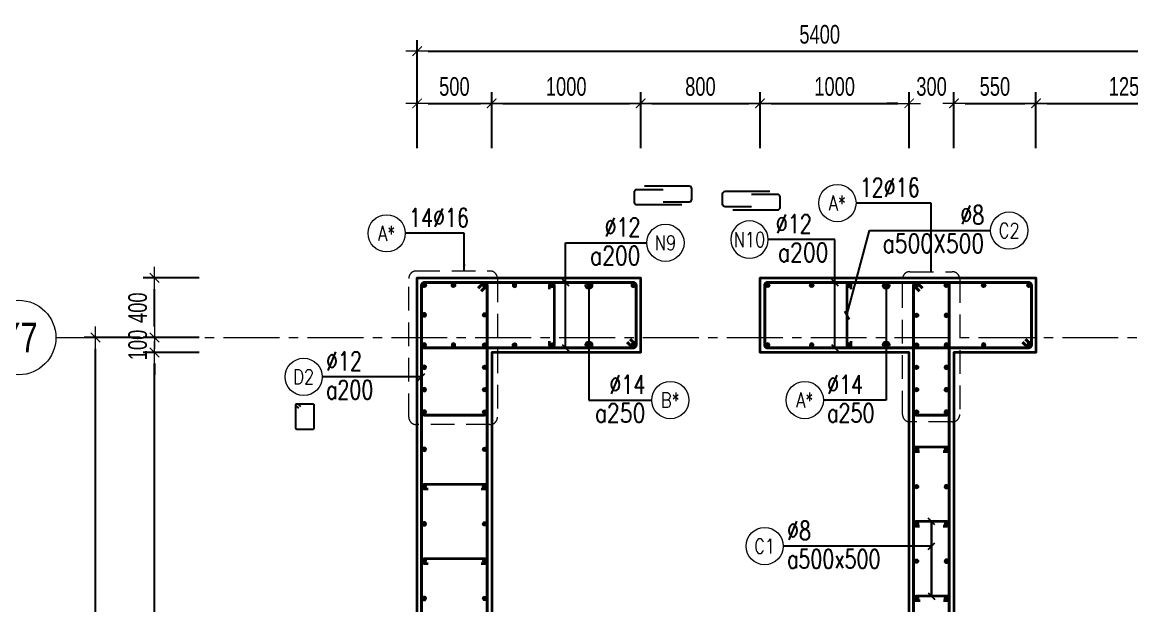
# Model space of a CAD drawing. Header units: millimetres. Extents: x 988833 to 1318015, y -9365 to 47591.
# Drawn here: x 1186736 to 1194178, y 42534 to 46448 of the extents above; entities that cross this region are included whole.
import ezdxf
from ezdxf.enums import TextEntityAlignment as Align

# ---------------------------------------------------------------- set-up
doc = ezdxf.new("R2010")
doc.units = ezdxf.units.MM
doc.header["$MEASUREMENT"] = 0
doc.linetypes.add('HIDDEN2', pattern=[4.7625, 3.175, -1.5875])
doc.linetypes.add('OF_Grid_1$0$CENTER2', pattern=[1.125, 0.75, -0.125, 0.125, -0.125])
doc.layers.get('0').update_dxf_attribs({"lineweight": 20})
doc.layers.get('Defpoints').update_dxf_attribs({"color": 151, "lineweight": 9})
for name, color, linetype, lineweight in [('KC-LEADER', 153, 'Continuous', 18), ('KC-THEP', 6, 'Continuous', 40), ('NDC_S_DIM', 1, 'Continuous', 15), ('NDC_S_HIDDEN', 8, 'HIDDEN2', 13), ('NDC_S_LEADER', 1, 'Continuous', 15), ('NDC_S_REBAR', 4, 'Continuous', 35), ('NDC_S_STIRRUP', 4, 'Continuous', 40), ('NDC_S_VN TEXT', 7, 'Continuous', 20), ('NDC_S_WALL', 6, 'Continuous', 35), ('OF_Core wall_1.2(B1-19F)$0$NDC_S_WALL', 6, 'Continuous', 35), ('OF_Grid_1$0$NDC_S_AXIS', 5, 'OF_Grid_1$0$CENTER2', 13), ('OF_Grid_1$0$NDC_S_SYMBOL', 1, 'Continuous', 15), ('OF_Grid_1$0$NDC_S_TEXT SYMBOL', 7, 'Continuous', 20)]:
    doc.layers.add(name, color=color, linetype=linetype, lineweight=lineweight)
doc.layers.add('Leader', color=6, linetype='Continuous')
doc.layers.add('Ligature', color=1, linetype='Continuous')
doc.styles.add('NDC_DIM', font='', dxfattribs={"width": 0.75})
doc.styles.add('NDC_EN TXT', font='romans.shx', dxfattribs={"width": 0.8})
doc.styles.add('OF_Grid_1$0$NDC_ANNO', font='', dxfattribs={"width": 0.8})
doc.styles.get('NDC_DIM').set_extended_font_data('Dotum')
doc.styles.get('OF_Grid_1$0$NDC_ANNO').set_extended_font_data('Dotum')
doc.dimstyles.new('NDC_dim_30', dxfattribs={"dimscale": 30, "dimtxt": 2.5, "dimasz": 1.5, "dimexe": 1.5, "dimexo": 2.5, "dimgap": 1, "dimtad": 1, "dimdec": 0, "dimzin": 0, "dimdsep": 46, "dimtxsty": 'NDC_DIM', "dimblk": 'DIMMARK', "dimcen": 0.09, "dimdle": 1.2, "dimclrd": 1, "dimclre": 1, "dimclrt": 3, "dimadec": 0, "dimazin": 0, "dimtfac": 1, "dimtdec": 0, "dimtix": 1, "dimtofl": 0, "dimtmove": 0, "dimatfit": 3, "dimfxl": 6, "dimfxlon": 1, "dimtolj": 1, "dimtzin": 0, "dimarcsym": 0})
doc.dimstyles.new('NDC_dim_50', dxfattribs={"dimscale": 50, "dimtxt": 2.5, "dimasz": 1.5, "dimexe": 1.5, "dimexo": 2.5, "dimgap": 1, "dimtad": 1, "dimdec": 0, "dimzin": 0, "dimdsep": 46, "dimtxsty": 'NDC_DIM', "dimblk": 'DIMMARK', "dimcen": 0.09, "dimdle": 1.2, "dimclrd": 1, "dimclre": 1, "dimclrt": 3, "dimadec": 0, "dimazin": 0, "dimtfac": 1, "dimtdec": 0, "dimtix": 1, "dimtofl": 0, "dimtmove": 0, "dimatfit": 3, "dimfxl": 6, "dimfxlon": 1, "dimtolj": 1, "dimtzin": 0, "dimarcsym": 0})

# ---------------------------------------------------------------- blocks, each defined once
blk = doc.blocks.new('THEP')
at = {"layer": 'KC-LEADER', "color": 6}
blk.add_circle((0, 0), 14, dxfattribs=at)
at = {"layer": 'KC-THEP'}
for p, q in [((-14, 0), (14, 0)), ((9.9, 9.9), (-9.9, -9.9)), ((-9.9, 9.9), (9.9, -9.9)), ((0, 14), (0, -14))]:
    blk.add_line(p, q, dxfattribs=at)
blk = doc.blocks.new('DIMMARK')
at = {"layer": 'NDC_S_DIM', "color": 1}
blk.add_line((-1.5, 0), (1, 0), dxfattribs=at)
at = {"layer": 'NDC_S_DIM', "color": 2, "const_width": 0.1}
blk.add_lwpolyline([(-0.424, -0.424), (0.424, 0.424)], dxfattribs=at)
blk = doc.blocks.new('*U13')
blk.add_circle((-2.5, 0), 2.5)
at = {"layer": 'NDC_S_VN TEXT', "color": 3, "style": 'NDC_EN TXT', "width": 0.75}
blk.add_attdef('DK1', (0.5, 0.85), '', height=2.5, dxfattribs=at)
at = {"layer": 'NDC_S_VN TEXT', "color": 7, "style": 'NDC_EN TXT', "width": 0.8}
blk.add_attdef('SH2', text='', height=2, dxfattribs=at).set_placement((-2.5, 0), align=Align.MIDDLE)
blk = doc.blocks.new('*U10')
blk.add_circle((2.5, 0), 2.5)
at = {"layer": 'NDC_S_VN TEXT', "color": 3, "style": 'NDC_EN TXT'}
for tag, width, p in [('DK2', 0.75, (-0.85, 0.85)), ('KC2', 0.8, (-0.85, -2.97))]:
    blk.add_attdef(tag, text='', height=2.5, dxfattribs=dict(at, width=width)).set_placement(p, align=Align.RIGHT)
at = {"layer": 'NDC_S_VN TEXT', "color": 7, "style": 'NDC_EN TXT', "width": 0.8}
blk.add_attdef('SH3', text='', height=2, dxfattribs=at).set_placement((2.5, 0), align=Align.MIDDLE)
blk = doc.blocks.new('*U11')
blk.add_circle((-2.5, 0), 2.5)
at = {"layer": 'NDC_S_VN TEXT', "color": 3, "style": 'NDC_EN TXT', "width": 0.75}
for tag, p in [('DK1', (0.5, 0.85)), ('KC1', (0.5, -2.97))]:
    blk.add_attdef(tag, p, '', height=2.5, dxfattribs=at)
at = {"layer": 'NDC_S_VN TEXT', "color": 7, "style": 'NDC_EN TXT', "width": 0.8}
blk.add_attdef('SH2', text='', height=2, dxfattribs=at).set_placement((-2.5, 0), align=Align.MIDDLE)
blk = doc.blocks.new('*U897')
at = {"layer": 'KC-THEP', "rotation": 9.668564436380946}
blk.add_blockref('THEP', (-100, 0), dxfattribs=at)
at = {"layer": 'KC-THEP', "xscale": -1, "rotation": 350.3314355636191}
blk.add_blockref('THEP', (100, 0), dxfattribs=at)
blk = doc.blocks.new('*U896')
at = {"layer": 'OF_Core wall_1.2(B1-19F)$0$NDC_S_WALL', "color": 0, "linetype": 'ByBlock', "lineweight": -2, "transparency": 16777216}
for p in [(0, 0), (0, -250), (0, -500), (0, -750), (0, -1000)]:
    blk.add_blockref('*U897', p, dxfattribs=at)
blk = doc.blocks.new('A$C72321851')
at = {"layer": 'Ligature'}
for points in [[(-60.9, -129.3), (-60.9, 170.9, -0.414214), (-43.3, 188.5), (25.8, 188.5, -0.414214), (43.4, 170.9), (43.4, -4.3)], [(-39.7, -4.3), (-39.7, -179.5, 0.414214), (-22.1, -197.1), (47, -197.1, 0.414214), (64.6, -179.5), (64.6, 120.7)]]:
    blk.add_lwpolyline(points, format="xyb", dxfattribs=at)
blk = doc.blocks.new('*U12')
blk.add_circle((-2.5, 0), 2.5)
at = {"layer": 'NDC_S_VN TEXT', "color": 3, "style": 'NDC_EN TXT', "width": 0.75}
for tag, p in [('DK1', (0.5, 0.85)), ('KC1', (0.5, -2.97))]:
    blk.add_attdef(tag, p, '', height=2.5, dxfattribs=at)
at = {"layer": 'NDC_S_VN TEXT', "color": 7, "style": 'NDC_EN TXT', "width": 0.8}
blk.add_attdef('SH2', text='', height=2, dxfattribs=at).set_placement((-2.5, 0), align=Align.MIDDLE)
blk = doc.blocks.new('*U55')
at = {"layer": 'OF_Grid_1$0$NDC_S_SYMBOL'}
blk.add_line((5, 0), (9, 0), dxfattribs=at)
blk.add_circle((0, 0), 5, dxfattribs=at)
at = {"layer": 'OF_Grid_1$0$NDC_S_TEXT SYMBOL', "color": 7, "style": 'OF_Grid_1$0$NDC_ANNO', "width": 0.8}
blk.add_attdef('GRID', text='', height=4, rotation=270, dxfattribs=at).set_placement((0, 0), align=Align.MIDDLE)
blk = doc.blocks.new('*D936')
at = {"layer": 'Defpoints', "color": 0, "ltscale": 200, "transparency": 16777216}
for p in [(1194784.5, 46253.2), (1189384.5, 44729.1), (1194784.5, 44111.5)]:
    blk.add_point(p, dxfattribs=at)
at = {"layer": 'NDC_S_DIM', "color": 1, "lineweight": -2, "ltscale": 200, "transparency": 16777216}
for p, q in [((1189384.5, 45953.2), (1189384.5, 46328.2)), ((1194784.5, 45953.2), (1194784.5, 46328.2)), ((1189459.5, 46253.2), (1194709.5, 46253.2))]:
    blk.add_line(p, q, dxfattribs=at)
at = {"layer": 'NDC_S_DIM', "color": 1, "lineweight": -2, "ltscale": 200, "transparency": 16777216, "xscale": 75, "yscale": 75, "zscale": 75, "rotation": 180}
blk.add_blockref('DIMMARK', (1189384.5, 46253.2), dxfattribs=at)
at = {"layer": 'NDC_S_DIM', "color": 1, "lineweight": -2, "ltscale": 200, "transparency": 16777216, "xscale": 75, "yscale": 75, "zscale": 75}
blk.add_blockref('DIMMARK', (1194784.5, 46253.2), dxfattribs=at)
at = {"layer": 'NDC_S_DIM', "color": 3, "ltscale": 200, "transparency": 16777216, "insert": (1192084.5, 46365.8), "char_height": 125, "attachment_point": 5, "style": 'NDC_DIM'}
blk.add_mtext('\\A1;5400', dxfattribs=at)
blk = doc.blocks.new('*D938')
at = {"layer": 'Defpoints', "color": 0, "ltscale": 200, "transparency": 16777216}
for p in [(1187227.1, 44332.9), (1189627.9, 44332.9), (1189628, 32733.2)]:
    blk.add_point(p, dxfattribs=at)
at = {"layer": 'NDC_S_DIM', "color": 1, "lineweight": -2, "ltscale": 200, "transparency": 16777216}
for p, q in [((1187527.1, 44332.9), (1187152.1, 44332.9)), ((1187227.1, 32808.2), (1187227.1, 44257.9)), ((1187527.1, 32733.2), (1187152.1, 32733.2))]:
    blk.add_line(p, q, dxfattribs=at)
at = {"layer": 'NDC_S_DIM', "color": 1, "lineweight": -2, "ltscale": 200, "transparency": 16777216, "xscale": 75, "yscale": 75, "zscale": 75}
for p, rotation in [((1187227.1, 44332.9), 90), ((1187227.1, 32733.2), 270)]:
    blk.add_blockref('DIMMARK', p, dxfattribs=dict(at, rotation=rotation))
at = {"layer": 'NDC_S_DIM', "color": 3, "ltscale": 200, "transparency": 16777216, "insert": (1187114.5, 38533.1), "char_height": 125, "attachment_point": 5, "rotation": 90, "style": 'NDC_DIM'}
blk.add_mtext('\\A1;11600', dxfattribs=at)
blk = doc.blocks.new('*D939')
at = {"layer": 'Defpoints', "color": 0, "ltscale": 200, "transparency": 16777216}
for p in [(1189884.5, 45903.5), (1189384.5, 44432.9), (1189884.5, 44232.9)]:
    blk.add_point(p, dxfattribs=at)
at = {"layer": 'NDC_S_DIM', "color": 1, "lineweight": -2, "ltscale": 200, "transparency": 16777216}
for p, q in [((1189384.5, 45603.5), (1189384.5, 45978.5)), ((1189884.5, 45603.5), (1189884.5, 45978.5)), ((1189459.5, 45903.5), (1189809.5, 45903.5))]:
    blk.add_line(p, q, dxfattribs=at)
at = {"layer": 'NDC_S_DIM', "color": 1, "lineweight": -2, "ltscale": 200, "transparency": 16777216, "xscale": 75, "yscale": 75, "zscale": 75, "rotation": 180}
blk.add_blockref('DIMMARK', (1189384.5, 45903.5), dxfattribs=at)
at = {"layer": 'NDC_S_DIM', "color": 1, "lineweight": -2, "ltscale": 200, "transparency": 16777216, "xscale": 75, "yscale": 75, "zscale": 75}
blk.add_blockref('DIMMARK', (1189884.5, 45903.5), dxfattribs=at)
at = {"layer": 'NDC_S_DIM', "color": 3, "ltscale": 200, "transparency": 16777216, "insert": (1189634.5, 46016.1), "char_height": 125, "attachment_point": 5, "style": 'NDC_DIM'}
blk.add_mtext('\\A1;500', dxfattribs=at)
blk = doc.blocks.new('*D940')
at = {"layer": 'Defpoints', "color": 0, "ltscale": 200, "transparency": 16777216}
for p in [(1190884.3, 45903.5), (1189884.5, 44232.9), (1190884.3, 44232.9)]:
    blk.add_point(p, dxfattribs=at)
at = {"layer": 'NDC_S_DIM', "color": 1, "lineweight": -2, "ltscale": 200, "transparency": 16777216}
for p, q in [((1189884.5, 45603.5), (1189884.5, 45978.5)), ((1190884.3, 45603.5), (1190884.3, 45978.5)), ((1189959.5, 45903.5), (1190809.3, 45903.5))]:
    blk.add_line(p, q, dxfattribs=at)
at = {"layer": 'NDC_S_DIM', "color": 1, "lineweight": -2, "ltscale": 200, "transparency": 16777216, "xscale": 75, "yscale": 75, "zscale": 75, "rotation": 180}
blk.add_blockref('DIMMARK', (1189884.5, 45903.5), dxfattribs=at)
at = {"layer": 'NDC_S_DIM', "color": 1, "lineweight": -2, "ltscale": 200, "transparency": 16777216, "xscale": 75, "yscale": 75, "zscale": 75}
blk.add_blockref('DIMMARK', (1190884.3, 45903.5), dxfattribs=at)
at = {"layer": 'NDC_S_DIM', "color": 3, "ltscale": 200, "transparency": 16777216, "insert": (1190384.4, 46016.1), "char_height": 125, "attachment_point": 5, "style": 'NDC_DIM'}
blk.add_mtext('\\A1;1000', dxfattribs=at)
blk = doc.blocks.new('*D941')
at = {"layer": 'Defpoints', "color": 0, "ltscale": 200, "transparency": 16777216}
for p in [(1191684.6, 45903.5), (1190884.3, 44232.9), (1191684.6, 44232.9)]:
    blk.add_point(p, dxfattribs=at)
at = {"layer": 'NDC_S_DIM', "color": 1, "lineweight": -2, "ltscale": 200, "transparency": 16777216}
for p, q in [((1190884.3, 45603.5), (1190884.3, 45978.5)), ((1191684.6, 45603.5), (1191684.6, 45978.5)), ((1190959.3, 45903.5), (1191609.6, 45903.5))]:
    blk.add_line(p, q, dxfattribs=at)
at = {"layer": 'NDC_S_DIM', "color": 1, "lineweight": -2, "ltscale": 200, "transparency": 16777216, "xscale": 75, "yscale": 75, "zscale": 75, "rotation": 180}
blk.add_blockref('DIMMARK', (1190884.3, 45903.5), dxfattribs=at)
at = {"layer": 'NDC_S_DIM', "color": 1, "lineweight": -2, "ltscale": 200, "transparency": 16777216, "xscale": 75, "yscale": 75, "zscale": 75}
blk.add_blockref('DIMMARK', (1191684.6, 45903.5), dxfattribs=at)
at = {"layer": 'NDC_S_DIM', "color": 3, "ltscale": 200, "transparency": 16777216, "insert": (1191284.5, 46016.1), "char_height": 125, "attachment_point": 5, "style": 'NDC_DIM'}
blk.add_mtext('\\A1;800', dxfattribs=at)
blk = doc.blocks.new('*D942')
at = {"layer": 'Defpoints', "color": 0, "ltscale": 200, "transparency": 16777216}
for p in [(1192684.5, 45903.5), (1191684.6, 44232.9), (1192684.5, 44232.9)]:
    blk.add_point(p, dxfattribs=at)
at = {"layer": 'NDC_S_DIM', "color": 1, "lineweight": -2, "ltscale": 200, "transparency": 16777216}
for p, q in [((1191684.6, 45603.5), (1191684.6, 45978.5)), ((1192684.5, 45603.5), (1192684.5, 45978.5)), ((1191759.6, 45903.5), (1192609.5, 45903.5))]:
    blk.add_line(p, q, dxfattribs=at)
at = {"layer": 'NDC_S_DIM', "color": 1, "lineweight": -2, "ltscale": 200, "transparency": 16777216, "xscale": 75, "yscale": 75, "zscale": 75, "rotation": 180}
blk.add_blockref('DIMMARK', (1191684.6, 45903.5), dxfattribs=at)
at = {"layer": 'NDC_S_DIM', "color": 1, "lineweight": -2, "ltscale": 200, "transparency": 16777216, "xscale": 75, "yscale": 75, "zscale": 75}
blk.add_blockref('DIMMARK', (1192684.5, 45903.5), dxfattribs=at)
at = {"layer": 'NDC_S_DIM', "color": 3, "ltscale": 200, "transparency": 16777216, "insert": (1192184.5, 46016.1), "char_height": 125, "attachment_point": 5, "style": 'NDC_DIM'}
blk.add_mtext('\\A1;1000', dxfattribs=at)
blk = doc.blocks.new('*D943')
at = {"layer": 'Defpoints', "color": 0, "ltscale": 200, "transparency": 16777216}
for p in [(1192984.5, 45903.5), (1192684.5, 44232.9), (1192984.5, 44232.9)]:
    blk.add_point(p, dxfattribs=at)
at = {"layer": 'NDC_S_DIM', "color": 1, "lineweight": -2, "ltscale": 200, "transparency": 16777216}
for p, q in [((1192684.5, 45603.5), (1192684.5, 45978.5)), ((1192984.5, 45603.5), (1192984.5, 45978.5)), ((1192609.5, 45903.5), (1192534.5, 45903.5)), ((1193059.5, 45903.5), (1193134.5, 45903.5))]:
    blk.add_line(p, q, dxfattribs=at)
at = {"layer": 'NDC_S_DIM', "color": 1, "lineweight": -2, "ltscale": 200, "transparency": 16777216, "xscale": 75, "yscale": 75, "zscale": 75}
blk.add_blockref('DIMMARK', (1192684.5, 45903.5), dxfattribs=at)
at = {"layer": 'NDC_S_DIM', "color": 1, "lineweight": -2, "ltscale": 200, "transparency": 16777216, "xscale": 75, "yscale": 75, "zscale": 75, "rotation": 180}
blk.add_blockref('DIMMARK', (1192984.5, 45903.5), dxfattribs=at)
at = {"layer": 'NDC_S_DIM', "color": 3, "ltscale": 200, "transparency": 16777216, "insert": (1192834.5, 46016.1), "char_height": 125, "attachment_point": 5, "style": 'NDC_DIM'}
blk.add_mtext('\\A1;300', dxfattribs=at)
blk = doc.blocks.new('*D944')
at = {"layer": 'Defpoints', "color": 0, "ltscale": 200, "transparency": 16777216}
for p in [(1193534.5, 45903.5), (1192984.5, 44232.9), (1193534.5, 44232.9)]:
    blk.add_point(p, dxfattribs=at)
at = {"layer": 'NDC_S_DIM', "color": 1, "lineweight": -2, "ltscale": 200, "transparency": 16777216}
for p, q in [((1192984.5, 45603.5), (1192984.5, 45978.5)), ((1193534.5, 45603.5), (1193534.5, 45978.5)), ((1193059.5, 45903.5), (1193459.5, 45903.5))]:
    blk.add_line(p, q, dxfattribs=at)
at = {"layer": 'NDC_S_DIM', "color": 1, "lineweight": -2, "ltscale": 200, "transparency": 16777216, "xscale": 75, "yscale": 75, "zscale": 75, "rotation": 180}
blk.add_blockref('DIMMARK', (1192984.5, 45903.5), dxfattribs=at)
at = {"layer": 'NDC_S_DIM', "color": 1, "lineweight": -2, "ltscale": 200, "transparency": 16777216, "xscale": 75, "yscale": 75, "zscale": 75}
blk.add_blockref('DIMMARK', (1193534.5, 45903.5), dxfattribs=at)
at = {"layer": 'NDC_S_DIM', "color": 3, "ltscale": 200, "transparency": 16777216, "insert": (1193259.5, 46016.1), "char_height": 125, "attachment_point": 5, "style": 'NDC_DIM'}
blk.add_mtext('\\A1;550', dxfattribs=at)
blk = doc.blocks.new('*D945')
at = {"layer": 'Defpoints', "color": 0, "ltscale": 200, "transparency": 16777216}
for p in [(1194784.5, 45903.5), (1194784.5, 44332.9), (1193534.5, 44232.9)]:
    blk.add_point(p, dxfattribs=at)
at = {"layer": 'NDC_S_DIM', "color": 1, "lineweight": -2, "ltscale": 200, "transparency": 16777216}
for p, q in [((1193534.5, 45603.5), (1193534.5, 45978.5)), ((1194784.5, 45603.5), (1194784.5, 45978.5)), ((1193609.5, 45903.5), (1194709.5, 45903.5))]:
    blk.add_line(p, q, dxfattribs=at)
at = {"layer": 'NDC_S_DIM', "color": 1, "lineweight": -2, "ltscale": 200, "transparency": 16777216, "xscale": 75, "yscale": 75, "zscale": 75, "rotation": 180}
blk.add_blockref('DIMMARK', (1193534.5, 45903.5), dxfattribs=at)
at = {"layer": 'NDC_S_DIM', "color": 1, "lineweight": -2, "ltscale": 200, "transparency": 16777216, "xscale": 75, "yscale": 75, "zscale": 75}
blk.add_blockref('DIMMARK', (1194784.5, 45903.5), dxfattribs=at)
at = {"layer": 'NDC_S_DIM', "color": 3, "ltscale": 200, "transparency": 16777216, "insert": (1194159.5, 46016.1), "char_height": 125, "attachment_point": 5, "style": 'NDC_DIM'}
blk.add_mtext('\\A1;1250', dxfattribs=at)
blk = doc.blocks.new('*D957')
at = {"layer": 'Defpoints', "color": 0, "ltscale": 200, "transparency": 16777216}
for p in [(1187623.3, 44232.9), (1189884.5, 44232.9), (1189884.5, 40182.9)]:
    blk.add_point(p, dxfattribs=at)
at = {"layer": 'NDC_S_DIM', "color": 1, "lineweight": -2, "ltscale": 200, "transparency": 16777216}
for p, q in [((1187923.3, 44232.9), (1187548.3, 44232.9)), ((1187623.3, 40257.9), (1187623.3, 44157.9)), ((1187923.3, 40182.9), (1187548.3, 40182.9))]:
    blk.add_line(p, q, dxfattribs=at)
at = {"layer": 'NDC_S_DIM', "color": 1, "lineweight": -2, "ltscale": 200, "transparency": 16777216, "xscale": 75, "yscale": 75, "zscale": 75}
for p, rotation in [((1187623.3, 44232.9), 90), ((1187623.3, 40182.9), 270)]:
    blk.add_blockref('DIMMARK', p, dxfattribs=dict(at, rotation=rotation))
at = {"layer": 'NDC_S_DIM', "color": 3, "ltscale": 200, "transparency": 16777216, "insert": (1187510.7, 42207.9), "char_height": 125, "attachment_point": 5, "rotation": 90, "style": 'NDC_DIM'}
blk.add_mtext('\\A1;4050', dxfattribs=at)
blk = doc.blocks.new('*D958')
at = {"layer": 'Defpoints', "color": 0, "ltscale": 200, "transparency": 16777216}
for p in [(1187623.3, 44332.9), (1189923.2, 44332.9), (1189884.5, 44232.9)]:
    blk.add_point(p, dxfattribs=at)
at = {"layer": 'NDC_S_DIM', "color": 1, "lineweight": -2, "ltscale": 200, "transparency": 16777216}
for p, q in [((1187623.3, 44407.9), (1187623.3, 44482.9)), ((1187923.3, 44332.9), (1187548.3, 44332.9)), ((1187923.3, 44232.9), (1187548.3, 44232.9)), ((1187623.3, 44157.9), (1187623.3, 44082.9))]:
    blk.add_line(p, q, dxfattribs=at)
at = {"layer": 'NDC_S_DIM', "color": 1, "lineweight": -2, "ltscale": 200, "transparency": 16777216, "xscale": 75, "yscale": 75, "zscale": 75}
for p, rotation in [((1187623.3, 44332.9), 270), ((1187623.3, 44232.9), 90)]:
    blk.add_blockref('DIMMARK', p, dxfattribs=dict(at, rotation=rotation))
at = {"layer": 'NDC_S_DIM', "color": 3, "ltscale": 200, "transparency": 16777216, "insert": (1187510.7, 44282.9), "char_height": 125, "attachment_point": 5, "rotation": 90, "style": 'NDC_DIM'}
blk.add_mtext('\\A1;100', dxfattribs=at)
blk = doc.blocks.new('*D959')
at = {"layer": 'Defpoints', "color": 0, "ltscale": 200, "transparency": 16777216}
for p in [(1187623.3, 44732.9), (1189909.9, 44732.9), (1189923.2, 44332.9)]:
    blk.add_point(p, dxfattribs=at)
at = {"layer": 'NDC_S_DIM', "color": 1, "lineweight": -2, "ltscale": 200, "transparency": 16777216}
for p, q in [((1187923.3, 44732.9), (1187548.3, 44732.9)), ((1187623.3, 44407.9), (1187623.3, 44657.9)), ((1187923.3, 44332.9), (1187548.3, 44332.9))]:
    blk.add_line(p, q, dxfattribs=at)
at = {"layer": 'NDC_S_DIM', "color": 1, "lineweight": -2, "ltscale": 200, "transparency": 16777216, "xscale": 75, "yscale": 75, "zscale": 75}
for p, rotation in [((1187623.3, 44732.9), 90), ((1187623.3, 44332.9), 270)]:
    blk.add_blockref('DIMMARK', p, dxfattribs=dict(at, rotation=rotation))
at = {"layer": 'NDC_S_DIM', "color": 3, "ltscale": 200, "transparency": 16777216, "insert": (1187510.7, 44532.9), "char_height": 125, "attachment_point": 5, "rotation": 90, "style": 'NDC_DIM'}
blk.add_mtext('\\A1;400', dxfattribs=at)

msp = doc.modelspace()

# ---------------------------------------------------------------- linework, layer by layer
at = {"layer": 'Ligature'}
msp.add_lwpolyline([(1188590.1, 43858.7), (1188574.1, 43874.7, -0.668179), (1188579.9, 43888.6), (1188684.5, 43888.6, -0.414214), (1188692.7, 43880.4), (1188692.7, 43723.3, -0.414214), (1188684.5, 43715.2), (1188579.9, 43715.2, -0.414214), (1188571.7, 43723.3), (1188571.7, 43880.4, -0.668179), (1188585.7, 43886.2), (1188601.6, 43870.2)], format="xyb", dxfattribs=at)
at = {"layer": 'NDC_S_HIDDEN', "ltscale": 50}
for points in [[(1189378.5, 44779.1), (1189873.2, 44779.1, -0.414214), (1189923.2, 44729.1), (1189923.2, 43799, -0.414214), (1189873.2, 43749), (1189378.5, 43749, -0.414214), (1189328.5, 43799), (1189328.5, 44729.1, -0.414214)], [(1192689.4, 44774.5), (1192973.7, 44774.5, -0.414214), (1193023.7, 44724.5), (1193023.7, 43817.1, -0.414214), (1192973.7, 43767.1), (1192689.4, 43767.1, -0.414214), (1192639.4, 43817.1), (1192639.4, 44724.5, -0.414214)]]:
    msp.add_lwpolyline(points, format="xyb", close=True, dxfattribs=at)
at = {"layer": 'NDC_S_REBAR'}
for points in [[(1190273, 44657.9), (1190273, 44682.9, -1), (1190303, 44682.9), (1190303, 44282.9, -1), (1190273, 44282.9), (1190273, 44307.9)], [(1192295.9, 44657.9), (1192295.9, 44682.9, 1), (1192265.9, 44682.9), (1192265.9, 44282.9, 1), (1192295.9, 44282.9), (1192295.9, 44307.9)], [(1192911.8, 43568.1), (1192936.8, 43568.1, 1), (1192936.8, 43598.1), (1192729.8, 43598.1, 1), (1192729.8, 43568.1), (1192754.8, 43568.1)], [(1189813, 43317.9), (1189838, 43317.9, 1), (1189838, 43347.9), (1189432.5, 43347.9, 1), (1189432.5, 43317.9), (1189457.5, 43317.9)], [(1192911.8, 43068.1), (1192936.8, 43068.1, 1), (1192936.8, 43098.1), (1192729.8, 43098.1, 1), (1192729.8, 43068.1), (1192754.8, 43068.1)], [(1189813, 42817.9), (1189838, 42817.9, 1), (1189838, 42847.9), (1189432.5, 42847.9, 1), (1189432.5, 42817.9), (1189457.5, 42817.9)], [(1192915.7, 42568.1), (1192940.7, 42568.1, 1), (1192940.7, 42598.1), (1192733.7, 42598.1, 1), (1192733.7, 42568.1), (1192758.7, 42568.1)]]:
    msp.add_lwpolyline(points, format="xyb", dxfattribs=at)
at = {"layer": 'NDC_S_STIRRUP'}
for points in [[(1189814.5, 44642.9), (1189854.5, 44682.9, 0.414214), (1189834.5, 44702.9), (1189434.5, 44702.9, 0.414214), (1189414.5, 44682.9), (1189414.5, 43833.1, 0.414214), (1189434.5, 43813.1), (1189834.5, 43813.1, 0.414214), (1189854.5, 43833.1), (1189854.5, 44682.9, 0.414214), (1189834.5, 44702.9), (1189794.5, 44662.9)], [(1189424.5, 35164.3), (1189414.5, 35134.3), (1189414.5, 44682.9, -0.414214), (1189434.5, 44702.9), (1189834.5, 44702.9, -0.414214), (1189854.5, 44682.9), (1189854.5, 41433.6), (1189854.5, 41433.6)], [(1190793.3, 44302.9), (1190833.3, 44262.9, 0.414214), (1190853.3, 44282.9), (1190853.3, 44682.9, 0.414214), (1190833.3, 44702.9), (1189434.5, 44702.9, 0.414214), (1189414.5, 44682.9), (1189414.5, 44282.9, 0.414214), (1189434.5, 44262.9), (1190833.3, 44262.9, 0.414214), (1190853.3, 44282.9), (1190813.3, 44322.9)], [(1193444.5, 44302.9), (1193484.5, 44262.9, 0.414214), (1193504.5, 44282.9), (1193504.5, 44682.9, 0.414214), (1193484.5, 44702.9), (1191735.6, 44702.9, 0.414214), (1191715.6, 44682.9), (1191715.6, 44282.9, 0.414214), (1191735.6, 44262.9), (1193484.5, 44262.9, 0.414214), (1193504.5, 44282.9), (1193464.5, 44322.9)], [(1192753.7, 44642.9), (1192713.7, 44682.9, -0.414214), (1192733.7, 44702.9), (1192933.7, 44702.9, -0.414214), (1192953.7, 44682.9), (1192953.7, 43833.1, -0.414214), (1192933.7, 43813.1), (1192733.7, 43813.1, -0.414214), (1192713.7, 43833.1), (1192713.7, 44682.9, -0.414214), (1192733.7, 44702.9), (1192773.7, 44662.9)], [(1192753.7, 34322.9), (1192713.7, 34282.9, 0.414214), (1192733.7, 34262.9), (1192933.7, 34262.9, 0.414214), (1192953.7, 34282.9), (1192953.7, 44682.9, 0.414214), (1192933.7, 44702.9), (1192733.7, 44702.9, 0.414214), (1192713.7, 44682.9), (1192713.7, 34282.9, 0.414214), (1192733.7, 34262.9), (1192773.7, 34302.9)]]:
    msp.add_lwpolyline(points, format="xyb", dxfattribs=at)
at = {"layer": 'NDC_S_WALL'}
msp.add_lwpolyline([(1190883.3, 44732.9), (1190883.3, 44732.9), (1190883.3, 44232.9), (1189884.5, 44232.9), (1189884.5, 40182.9), (1192684.5, 40182.9), (1192684.5, 44232.9), (1191685.6, 44232.9), (1191685.6, 44732.9), (1193534.5, 44732.9), (1193534.5, 44232.9), (1192984.5, 44232.9), (1192984.5, 34182.9), (1192684.5, 34182.9), (1192684.5, 39882.9), (1189884.5, 39882.9), (1189884.5, 32832.9), (1193534.5, 32832.9), (1193534.5, 32332.9), (1189384.5, 32332.9), (1189384.5, 44732.9)], close=True, dxfattribs=at)
at = {"layer": 'OF_Grid_1$0$NDC_S_AXIS', "ltscale": 500}
msp.add_line((1186961.8, 44332.9), (1213013.4, 44332.9), dxfattribs=at)

# ---------------------------------------------------------------- block references
at = {"layer": 'KC-THEP'}
for p, rotation in [((1189432.5, 44682.9), 189.6685644363809), ((1189628.1, 44682.9), 189.6685644363809), ((1191735.6, 44682.9), 189.6685644363809), ((1192030.9, 44682.9), 189.6685644363809), ((1192280.9, 44682.9), 189.6685644363809), ((1192530.9, 44682.9), 189.6685644363809), ((1192933.7, 44682.9), 189.6685644363809), ((1193183.7, 44682.9), 189.6685644363809), ((1193488.1, 44682.9), 189.6685644363809), ((1189838, 44484.6), 9.668564436380946), ((1192733.7, 44482), 9.668564436380946), ((1189838, 44282.9), 9.668564436380946), ((1190038, 44282.9), 9.668564436380946), ((1190288, 44282.9), 9.668564436380946), ((1190538, 44282.9), 9.668564436380946), ((1190833.3, 44282.9), 9.668564436380946), ((1192733.7, 44282.9), 9.668564436380946), ((1189838, 44132.9), 9.668564436380946), ((1192733.7, 44132.9), 9.668564436380946), ((1189838, 43982.9), 9.668564436380946), ((1192733.7, 43982.9), 9.668564436380946), ((1189838, 43832.9), 9.668564436380926), ((1192733.7, 43833.1), 9.668564436380946), ((1189838, 43582.9), 9.668564436380926), ((1189838, 43332.9), 9.668564436380926), ((1189838, 43082.9), 9.668564436380926), ((1189838, 42832.9), 9.668564436380926), ((1189838, 42582.9), 9.668564436380926)]:
    msp.add_blockref('THEP', p, dxfattribs=dict(at, rotation=rotation))
at = {"layer": 'KC-THEP', "xscale": -1}
for p, rotation in [((1189838, 44682.9), 170.331435563619), ((1190038, 44682.9), 170.331435563619), ((1190288, 44682.9), 170.331435563619), ((1190538, 44682.9), 170.331435563619), ((1190833.3, 44682.9), 170.331435563619), ((1192733.7, 44682.9), 170.331435563619), ((1189432.5, 44484.6), 350.3314355636191), ((1192933.7, 44482), 350.3314355636191), ((1189432.5, 44282.9), 350.3314355636191), ((1189628.1, 44282.9), 350.3314355636191), ((1191735.6, 44282.9), 350.3314355636191), ((1192030.9, 44282.9), 350.3314355636191), ((1192280.9, 44282.9), 350.3314355636191), ((1192530.9, 44282.9), 350.3314355636191), ((1192933.7, 44282.9), 350.3314355636191), ((1193183.7, 44282.9), 350.3314355636191), ((1193488.1, 44282.9), 350.3314355636191), ((1189432.5, 44132.9), 350.3314355636191), ((1192933.7, 44132.9), 350.3314355636191), ((1189432.5, 43982.9), 350.3314355636191), ((1192933.7, 43982.9), 350.3314355636191), ((1189432.5, 43832.9), 350.3314355636192), ((1192933.7, 43833.1), 350.3314355636191), ((1189432.5, 43582.9), 350.3314355636192), ((1189432.5, 43332.9), 350.3314355636192), ((1189432.5, 43082.9), 350.3314355636192), ((1189432.5, 42832.9), 350.3314355636192), ((1189432.5, 42582.9), 350.3314355636192)]:
    msp.add_blockref('THEP', p, dxfattribs=dict(at, rotation=rotation))
at = {"layer": 'Leader', "rotation": 89.99999999999997}
msp.add_blockref('A$C72321851', (1191029.8, 45283.1), dxfattribs=at)
at = {"layer": 'Leader', "xscale": -1, "rotation": 270.0000000000001}
msp.add_blockref('A$C72321851', (1191630.3, 45249.4), dxfattribs=at)
at = {"layer": 'NDC_S_VN TEXT', "xscale": 50, "yscale": 50, "zscale": 50}
for name, p, values in [('*U13', (1192328.1, 45234.6), {'SH2': 'A*', 'DK1': '12%%C16'}), ('*U13', (1189305.4, 45031.8), {'SH2': 'A*', 'DK1': '14%%C16'}), ('*U10', (1193230.3, 45050.3), {'SH3': 'C2', 'DK2': '%%c8', 'KC2': 'a500X500'}), ('*U10', (1190925.1, 44968.2), {'SH3': 'N9', 'DK2': '%%C12', 'KC2': 'a200'}), ('*U11', (1188748.5, 44069.1), {'SH2': 'D2', 'DK1': '%%C12', 'KC1': 'a200'}), ('*U10', (1190957.6, 43913.2), {'SH3': 'B*', 'DK2': '%%C14', 'KC2': 'a250'}), ('*U11', (1192109.3, 43913.2), {'SH2': 'A*', 'DK1': '%%C14', 'KC1': 'a250'}), ('*U12', (1191840.3, 42933.8), {'SH2': 'C1', 'DK1': '%%c8', 'KC1': 'a500x500'})]:
    msp.add_blockref(name, p, dxfattribs=at).add_auto_attribs(values)
at = {"layer": 'NDC_S_VN TEXT'}
ref = msp.add_blockref('*U10', (1191738.6, 44989.8), dxfattribs=dict(at, xscale=-50, yscale=50, zscale=50))
ref.add_attrib('SH3', 'N10', dxfattribs={"color": 7, "height": 100, "style": 'NDC_EN TXT', "width": 0.8}).set_placement((1191613.6, 44989.8), align=Align.MIDDLE)
ref.add_attrib('DK2', '%%C12', dxfattribs={"color": 3, "height": 125, "style": 'NDC_EN TXT', "width": 0.75}).set_placement((1192031.1, 45032.1), align=Align.RIGHT)
ref.add_attrib('KC2', 'a200', dxfattribs={"color": 3, "height": 125, "style": 'NDC_EN TXT', "width": 0.8}).set_placement((1192143, 44841.2), align=Align.RIGHT)
at = {"layer": 'OF_Core wall_1.2(B1-19F)$0$NDC_S_WALL'}
msp.add_blockref('*U896', (1192833.7, 43583.1), dxfattribs=at)
at = {"layer": 'OF_Grid_1$0$NDC_S_AXIS'}
ref = msp.add_blockref('*U55', (1186711.8, 44332.9), dxfattribs=dict(at, xscale=50, yscale=50, zscale=50))
ref.add_attrib('GRID', 'Y7', dxfattribs={"layer": 'OF_Grid_1$0$NDC_S_TEXT SYMBOL', "color": 7, "height": 200, "style": 'OF_Grid_1$0$NDC_ANNO', "width": 0.8}).set_placement((1186711.8, 44332.9), align=Align.MIDDLE)

# ---------------------------------------------------------------- dimensions: what is measured, and where the dimension line sits
at = {"layer": 'NDC_S_DIM', "ltscale": 200}
dim = msp.add_linear_dim(base=(1194784.5, 46253.2), p1=(1189384.5, 44729.1), p2=(1194784.5, 44111.5), dimstyle='NDC_dim_50', dxfattribs=at)
dim.commit()
dim.dimension.update_dxf_attribs({"geometry": '*D936', "text_midpoint": (1192084.5, 46365.8)})
for base, p1, p2, picture, middle in [((1189884.5, 45903.5), (1189384.5, 44432.9), (1189884.5, 44232.9), '*D939', (1189634.5, 46016.1)), ((1190884.3, 45903.5), (1189884.5, 44232.9), (1190884.3, 44232.9), '*D940', (1190384.4, 46016.1)), ((1191684.6, 45903.5), (1190884.3, 44232.9), (1191684.6, 44232.9), '*D941', (1191284.5, 46016.1)), ((1192684.5, 45903.5), (1191684.6, 44232.9), (1192684.5, 44232.9), '*D942', (1192184.5, 46016.1)), ((1192984.5, 45903.5), (1192684.5, 44232.9), (1192984.5, 44232.9), '*D943', (1192834.5, 46016.1)), ((1193534.5, 45903.5), (1192984.5, 44232.9), (1193534.5, 44232.9), '*D944', (1193259.5, 46016.1)), ((1194784.5, 45903.5), (1193534.5, 44232.9), (1194784.5, 44332.9), '*D945', (1194159.5, 46016.1))]:
    dim = msp.add_linear_dim(base=base, p1=p1, p2=p2, dimstyle='NDC_dim_50', override={"dimtmove": 1}, dxfattribs=at)
    dim.commit()
    dim.dimension.update_dxf_attribs({"geometry": picture, "text_midpoint": middle})
for base, p1, p2, picture, middle in [((1187623.3, 44732.9), (1189923.2, 44332.9), (1189909.9, 44732.9), '*D959', (1187510.7, 44532.9)), ((1187623.3, 44332.9), (1189884.5, 44232.9), (1189923.2, 44332.9), '*D958', (1187510.7, 44282.9)), ((1187227.1, 44332.9), (1189628, 32733.2), (1189627.9, 44332.9), '*D938', (1187114.5, 38533.1)), ((1187623.3, 44232.9), (1189884.5, 40182.9), (1189884.5, 44232.9), '*D957', (1187510.7, 42207.9))]:
    dim = msp.add_linear_dim(base=base, p1=p1, p2=p2, angle=90, dimstyle='NDC_dim_50', override={"dimtmove": 1}, dxfattribs=at)
    dim.commit()
    dim.dimension.update_dxf_attribs({"geometry": picture, "text_midpoint": middle})

# ---------------------------------------------------------------- leaders
at = {"layer": 'NDC_S_LEADER'}
for points, override in [([(1192831.5, 44774.5), (1192831.5, 45234.6), (1192332, 45234.6)], {"dimgap": 1, "dimtad": 0}), ([(1189701.1, 44779.1), (1189701.1, 45031.8), (1189305.4, 45031.8)], {"dimtad": 0}), ([(1192265.9, 44482.9), (1192417.4, 45050.3), (1193230.3, 45050.3)], {"dimtad": 0, "dimldrblk": 'Oblique'}), ([(1190380.4, 44262.9), (1190380.4, 44968), (1190925.1, 44968)], {"dimtad": 0, "dimldrblk": 'Oblique'}), ([(1190380.4, 44702.9), (1190380.4, 44968), (1190925.1, 44968)], {"dimtad": 0, "dimldrblk": 'Oblique'}), ([(1192186.1, 44262.9), (1192186.1, 44989.6), (1191738.6, 44989.6)], {"dimgap": 1, "dimtad": 0, "dimldrblk": 'Oblique'}), ([(1192186.1, 44702.9), (1192186.1, 44989.6), (1191738.6, 44989.6)], {"dimtad": 0, "dimldrblk": 'Oblique'}), ([(1190537, 44682.9), (1190537, 43913), (1190957.6, 43913)], {"dimgap": 1, "dimtad": 0, "dimldrblk": 'Origin'}), ([(1192529.9, 44682.9), (1192529.9, 43913), (1192109.3, 43913)], {"dimgap": 1, "dimtad": 0, "dimldrblk": 'Origin'}), ([(1190537, 44282.9), (1190537, 43913), (1190957.6, 43913)], {"dimgap": 1, "dimtad": 0, "dimldrblk": 'Origin'}), ([(1192529.9, 44282.9), (1192529.9, 43913), (1192109.3, 43913)], {"dimgap": 1, "dimtad": 0, "dimldrblk": 'Origin'}), ([(1189414.5, 44069.1), (1188746.4, 44069.1)], {"dimtad": 0, "dimldrblk": 'Oblique'}), ([(1192833.7, 43098.1), (1192833.7, 42598.1)], {"dimtad": 0, "dimldrblk": 'Oblique'}), ([(1192833.7, 42598.1), (1192833.7, 43098.1)], {"dimtad": 0, "dimldrblk": 'Oblique'}), ([(1192833.7, 42933.8), (1191840.3, 42933.8)], {"dimtad": 0, "dimldrblk": 'Oblique'})]:
    msp.add_leader(points, dimstyle='NDC_dim_30', override=override, dxfattribs=at)

doc.saveas('drawing.dxf')
